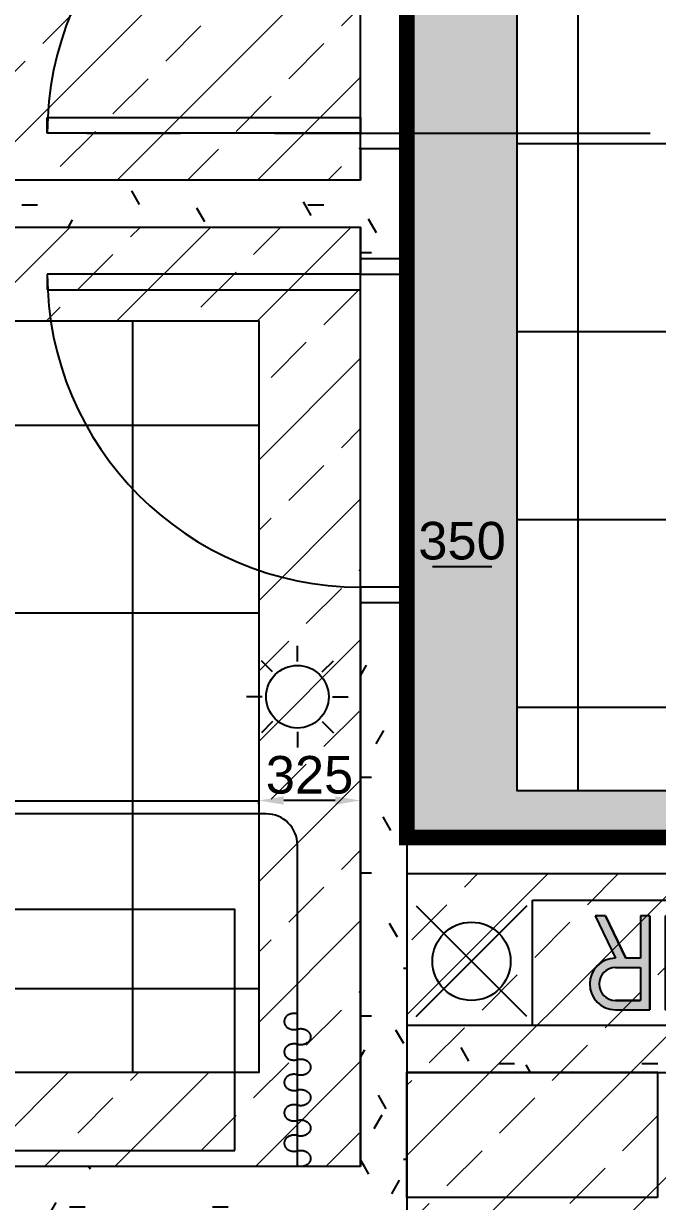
# Model space of a CAD drawing. Header units: millimetres. Extents: x -92759 to 184353, y -15225 to 86714.
# Drawn here: x -52708 to -50683, y 57929 to 61691 of the extents above; entities that cross this region are included whole.
import ezdxf

# ---------------------------------------------------------------- set-up
doc = ezdxf.new("R2010")
doc.units = ezdxf.units.MM
doc.linetypes.add('HIDDEN', pattern=[0.375, 0.25, -0.125])
doc.linetypes.add('IDA - Grid Line', pattern=[2100, 1200, -300, 300, -300])
doc.layers.get('Defpoints').update_dxf_attribs({"color": 8})
for name, color, linetype in [('0-1', 9, 'Continuous'), ('A-_DOOR----_E', 8, 'Continuous'), ('A-_FURT----_E-1', 8, 'Continuous'), ('A-_WALL----_H-1', 9, 'Continuous'), ('A-_WALLPRTN_E', 8, 'Continuous'), ('A-PATT-CONC', 8, 'Continuous'), ('AAG_Dimension', 7, 'Continuous'), ('HF', 7, 'Continuous'), ('HFI 02', 7, 'Continuous')]:
    doc.layers.add(name, color=color, linetype=linetype)
for name, color, linetype, true_color in [('1599_FURN_RHH_BLK8 _NEW__1ST STY_dwg _2_-1', 7, 'Continuous', 0xaaaaaa), ('A-_DETA----_ED-2', 1, 'Continuous', 0xff0000), ('A-_FURN--4', 7, 'Continuous', 0xaaaaaa), ('A-_FURN_HIDDEN-1', 7, 'Continuous', 0xaaaaaa), ('CURTAIN-1', 7, 'Continuous', 0xaaaaaa), ('E-_FIREALAM_E-1', 1, 'Continuous', 0xff0000), ('M-_EQPT----_E-1', 1, 'Continuous', 0xff0000), ('S-_ANOTGRID_E-1', 9, 'IDA - Grid Line', 0x808080)]:
    doc.layers.add(name, color=color, linetype=linetype, true_color=true_color)
doc.layers.add('HFI 9MM FPB', color=94, linetype='Continuous', lineweight=5)
doc.styles.add('Arial', font='arial.ttf')
doc.styles.get("Standard").update_dxf_attribs({"font": 'arial.ttf'})
doc.dimstyles.get("Standard").update_dxf_attribs({"dimtxt": 0.18, "dimasz": 0.18, "dimexe": 0.18, "dimexo": 0.0625, "dimgap": 0.09, "dimtad": 0, "dimtih": 1, "dimtoh": 1, "dimdec": 4, "dimzin": 0, "dimdsep": 46, "dimtxsty": 'Standard', "dimcen": 0.09, "dimadec": 0, "dimazin": 0, "dimtfac": 1, "dimtdec": 4, "dimtofl": 0, "dimtmove": 0, "dimatfit": 3, "dimfxl": 1, "dimtolj": 1, "dimtzin": 0, "dimarcsym": 0})
pattern_1 = [(0, (-11870.95, 40538.29), (609.6, 152.4), [50.292, -406.908, 50.292, -406.908, -2438.4]), (0, (-11870.95, 40538.29), (609.6, 152.4), [-914.4, 50.292, -864.108, 50.292, -406.908, -1066.8]), (0, (-11870.95, 40538.29), (609.6, 152.4), [-2286, 50.292, -254.508, 50.292, -711.708]), (120, (-11642.35, 40614.49), (-436.7823, 451.7291), [50.292, -406.908, 50.292, -406.908, -2438.4]), (120, (-11642.35, 40614.49), (-436.7823, 451.7291), [-914.4, 50.292, -864.108, 50.292, -406.908, -1066.8]), (120, (-11642.35, 40614.49), (-436.7823, 451.7291), [-2286, 50.292, -254.508, 50.292, -711.708]), (240, (-11566.15, 40919.29), (-172.8177, -604.1291), [50.292, -406.908, 50.292, -406.908, -2438.4]), (240, (-11566.15, 40919.29), (-172.8177, -604.1291), [-914.4, 50.292, -864.108, 50.292, -406.908, -1066.8]), (240, (-11566.15, 40919.29), (-172.8177, -604.1291), [-2286, 50.292, -254.508, 50.292, -711.708])]

# ---------------------------------------------------------------- blocks, each defined once
blk = doc.blocks.new('IDA - Hosereel - Scaled1 - HR 2-8812610-BLK8_RHH_1ST STOREY PLAN')
at = {"layer": 'A-_DETA----_ED-2'}
blk.add_hatch(color=256, dxfattribs=at).paths.add_polyline_path([(-170, -50), (-200, -50), (-200, -350), (-170, -350), (-170, -215), (-55, -215), (-55, -350), (-25, -350), (-25, -50), (-55, -50), (-55, -185), (-170, -185)])
h = blk.add_hatch(color=256, dxfattribs=at)
h.paths.add_polyline_path([(25, -50), (25, -350), (55, -350), (55, -215), (101.7, -215), (166.7, -350), (200, -350), (135, -215), (156.4, -212.2), (176.2, -203.9), (193.3, -190.8), (206.4, -173.7), (214.7, -153.9), (217.5, -132.5), (214.7, -111.1), (206.4, -91.2), (193.3, -74.2), (176.2, -61.1), (156.4, -52.8), (135, -50)])
h.paths.add_polyline_path([(55, -80), (135, -80), (148.6, -81.8), (161.2, -87), (172.1, -95.4), (180.5, -106.2), (185.7, -118.9), (187.5, -132.5), (185.7, -146.1), (180.5, -158.7), (172.1, -169.6), (161.2, -178), (148.6, -183.2), (135, -185), (55, -185)])
for p, q in [((-400, -400), (-400, 0)), ((-400, 0), (400, 0)), ((400, 0), (400, -400)), ((-170, -50), (-200, -50)), ((-200, -50), (-200, -350)), ((-170, -50), (-200, -50)), ((-200, -50), (-200, -350)), ((-170, -50), (-170, -185)), ((-170, -185), (-170, -50)), ((-25, -50), (-55, -50)), ((-55, -185), (-55, -50)), ((-25, -50), (-55, -50)), ((-55, -50), (-55, -185)), ((-25, -50), (-25, -350)), ((-25, -350), (-25, -50)), ((25, -350), (25, -50)), ((135, -50), (25, -50)), ((135, -50), (25, -50)), ((25, -50), (25, -350)), ((55, -185), (55, -80)), ((135, -80), (55, -80)), ((55, -185), (55, -80)), ((55, -80), (135, -80)), ((-170, -185), (-55, -185)), ((-55, -185), (-170, -185)), ((135, -185), (55, -185)), ((135, -185), (55, -185)), ((-170, -215), (-55, -215)), ((-170, -215), (-170, -350)), ((-170, -350), (-170, -215)), ((-170, -215), (-55, -215)), ((-55, -350), (-55, -215)), ((-55, -215), (-55, -350)), ((55, -350), (55, -215)), ((55, -215), (101.7, -215)), ((55, -350), (55, -215)), ((55, -215), (101.7, -215)), ((166.7, -350), (101.7, -215)), ((101.7, -215), (166.7, -350)), ((200, -350), (135, -215)), ((200, -350), (135, -215)), ((-200, -350), (-170, -350)), ((-200, -350), (-170, -350)), ((-55, -350), (-25, -350)), ((-55, -350), (-25, -350)), ((25, -350), (55, -350)), ((25, -350), (55, -350)), ((166.7, -350), (200, -350)), ((166.7, -350), (200, -350)), ((400, -400), (-400, -400))]:
    blk.add_line(p, q, dxfattribs=at)
for radius in [82.5, 82.5, 52.5, 52.5]:
    blk.add_arc((135, -132.5), radius, 270, 90, dxfattribs=at)
blk = doc.blocks.new('IDA- Fire Extinguisher1 - 3kg AB-8839181-BLK8_RHH_1ST STOREY PLAN')
at = {"layer": 'A-_DETA----_ED-2'}
for p in [(-176.8, 376.8), (176.8, 376.8), (-176.8, 23.2), (176.8, 23.2)]:
    blk.add_line(p, (0, 200), dxfattribs=at)
blk.add_circle((0, 200), 125, dxfattribs=at)
blk = doc.blocks.new('IDA - Strobe Light - IDA - Strobe Light-8826107-BLK8_RHH_1ST STOREY PLAN')
at = {"layer": 'A-_DETA----_ED-2'}
for p, q in [((0, 312.5), (0, 362.5)), ((-79.5, 279.5), (-114.9, 314.9)), ((79.5, 279.5), (114.9, 314.9)), ((-112.5, 200), (-162.5, 200)), ((112.5, 200), (162.5, 200)), ((-79.5, 120.5), (-114.9, 85.1)), ((79.5, 120.5), (114.9, 85.1)), ((0, 87.5), (0, 37.5))]:
    blk.add_line(p, q, dxfattribs=at)
blk.add_circle((0, 200), 100, dxfattribs=at)
blk = doc.blocks.new('IDA - F - Single - Swing1 - 1100L X 2200H -TD-03-10510365-BLK8_RHH_1ST STOREY PLAN')
at = {"layer": 'A-_DOOR----_E'}
for p, q in [((-550, 75), (-500, 75)), ((-500, 75), (-500, -75)), ((500, 75), (550, 75)), ((500, -75), (500, 75)), ((-500, -75), (-550, -75)), ((450, -75), (500, -75)), ((450, -1075), (450, -75)), ((500, -75), (500, -1075)), ((550, -75), (500, -75)), ((500, -1075), (450, -1075))]:
    blk.add_line(p, q, dxfattribs=at)
blk.add_arc((500, -75), 1000, 180, 270, dxfattribs=at)
blk = doc.blocks.new('IDA - F - Single - Swing1 - 1100L X 2200H -TD-03-10510367-BLK8_RHH_1ST STOREY PLAN')
at = {"layer": 'A-_DOOR----_E'}
for p, q in [((500, 1075), (450, 1075)), ((450, 1075), (450, 75)), ((500, 75), (500, 1075)), ((-500, 75), (-550, 75)), ((-500, -75), (-500, 75)), ((450, 75), (500, 75)), ((550, 75), (500, 75)), ((500, 75), (500, -75)), ((-550, -75), (-500, -75)), ((500, -75), (550, -75))]:
    blk.add_line(p, q, dxfattribs=at)
blk.add_arc((500, 75), 1000, 90, 180, dxfattribs=at)
blk = doc.blocks.new('1599_FURN_RHH_BLK8 _NEW__1ST STY_dwg_CURTAIN-10346288-BLK8_RHH_1ST STOREY PLAN')
at = {"layer": 'CURTAIN-1'}
for points, weights in [([(364562.6, -316988.1), (364557, -316988.1), (364551.8, -316989.6)], [1, 0.931303290714, 0.894831553285]), ([(364593.9, -317013.9), (364593.9, -316988.1), (364562.6, -316988.1)], [1, 0.707106781187, 1]), ([(364562.6, -317039.8), (364593.9, -317039.8), (364593.9, -317013.9)], [1, 0.707106781187, 1]), ([(364509.6, -317062.5), (364509.6, -317036.7), (364540.9, -317036.7)], [1, 0.707106781187, 1]), ([(364540.9, -317036.7), (364546.5, -317036.7), (364551.8, -317038.2)], [1, 0.931303290589, 0.894831553152]), ([(364551.8, -317038.2), (364557, -317039.8), (364562.6, -317039.8)], [0.894831553151, 0.931303290588, 1]), ([(364540.9, -317088.4), (364509.6, -317088.4), (364509.6, -317062.5)], [1, 0.707106781187, 1]), ([(364551.8, -317086.8), (364546.5, -317088.4), (364540.9, -317088.4)], [0.894831553149, 0.931303290586, 1]), ([(364562.6, -317085.3), (364557, -317085.3), (364551.8, -317086.8)], [1, 0.931303290589, 0.894831553152]), ([(364593.9, -317111.1), (364593.9, -317085.3), (364562.6, -317085.3)], [1, 0.707106781187, 1]), ([(364562.6, -317137), (364593.9, -317137), (364593.9, -317111.1)], [1, 0.707106781187, 1]), ([(364509.6, -317159.7), (364509.6, -317133.8), (364540.9, -317133.8)], [1, 0.707106781187, 1]), ([(364540.9, -317185.6), (364509.6, -317185.6), (364509.6, -317159.7)], [1, 0.707106781187, 1]), ([(364540.9, -317133.8), (364546.5, -317133.8), (364551.8, -317135.4)], [1, 0.931303290587, 0.894831553151]), ([(364551.8, -317135.4), (364557, -317137), (364562.6, -317137)], [0.894831553149, 0.931303290586, 1]), ([(364551.8, -317184), (364546.5, -317185.6), (364540.9, -317185.6)], [0.89483155315, 0.931303290587, 1]), ([(364562.6, -317182.4), (364557, -317182.4), (364551.8, -317184)], [1, 0.931303290587, 0.894831553151]), ([(364593.9, -317208.3), (364593.9, -317182.4), (364562.6, -317182.4)], [1, 0.707106781187, 1]), ([(364509.6, -317256.9), (364509.6, -317231), (364540.9, -317231)], [1, 0.707106781187, 1]), ([(364540.9, -317231), (364546.5, -317231), (364551.8, -317232.6)], [1, 0.931303290587, 0.894831553151]), ([(364551.8, -317232.6), (364557, -317234.2), (364562.6, -317234.2)], [0.89483155315, 0.931303290586, 1]), ([(364562.6, -317234.2), (364593.9, -317234.2), (364593.9, -317208.3)], [1, 0.707106781187, 1]), ([(364540.9, -317282.8), (364509.6, -317282.8), (364509.6, -317256.9)], [1, 0.707106781187, 1]), ([(364562.6, -317279.6), (364557, -317279.6), (364551.8, -317281.2)], [1, 0.931303290588, 0.894831553151]), ([(364593.9, -317305.5), (364593.9, -317279.6), (364562.6, -317279.6)], [1, 0.707106781187, 1]), ([(364551.8, -317281.2), (364546.5, -317282.8), (364540.9, -317282.8)], [0.894831553151, 0.931303290587, 1]), ([(364562.6, -317331.4), (364593.9, -317331.4), (364593.9, -317305.5)], [1, 0.707106781187, 1]), ([(364509.6, -317354.1), (364509.6, -317328.2), (364540.9, -317328.2)], [1, 0.707106781187, 1]), ([(364540.9, -317380), (364509.6, -317380), (364509.6, -317354.1)], [1, 0.707106781187, 1]), ([(364540.9, -317328.2), (364546.5, -317328.2), (364551.8, -317329.8)], [1, 0.931303290716, 0.894831553287]), ([(364551.8, -317329.8), (364557, -317331.4), (364562.6, -317331.4)], [0.89483155315, 0.931303290587, 1]), ([(364551.8, -317378.4), (364546.5, -317380), (364540.9, -317380)], [0.894831553151, 0.931303290587, 1]), ([(364562.6, -317376.8), (364557, -317376.8), (364551.8, -317378.4)], [1, 0.931303290587, 0.89483155315]), ([(364593.9, -317402.7), (364593.9, -317376.8), (364562.6, -317376.8)], [1, 0.707106781187, 1]), ([(364509.6, -317451.3), (364509.6, -317425.4), (364540.9, -317425.4)], [1, 0.707106781187, 1]), ([(364540.9, -317425.4), (364546.5, -317425.4), (364551.8, -317427)], [1, 0.931303290587, 0.894831553151]), ([(364551.8, -317427), (364557, -317428.6), (364562.6, -317428.6)], [0.89483155315, 0.931303290587, 1]), ([(364562.6, -317428.6), (364593.9, -317428.6), (364593.9, -317402.7)], [1, 0.707106781187, 1]), ([(364540.9, -317477.2), (364509.6, -317477.2), (364509.6, -317451.3)], [1, 0.707106781187, 1]), ([(364551.8, -317475.6), (364546.5, -317477.2), (364540.9, -317477.2)], [0.894831553151, 0.931303290587, 1])]:
    blk.add_rational_spline(points, weights, degree=2, dxfattribs=at)
blk = doc.blocks.new('1599_FURN_RHH_BLK8 _NEW__1ST STY_dwg _2_-10346281-BLK8_RHH_1ST STOREY PLAN')
at = {"layer": 'A-_FURN--4', "flags": 128}
for points in [[(-16555.1, -21249.1), (-16555.1, -20479.1), (-18555.1, -20479.1), (-18555.1, -21249.1)], [(-15205.1, -21399.1), (-16005.1, -21399.1), (-16005.1, -20999.1), (-15205.1, -20999.1)]]:
    blk.add_lwpolyline(points, close=True, dxfattribs=at)
at = {"layer": 'A-_FURN_HIDDEN-1'}
for p, q in [((-16455.1, -20174.1), (-18655.1, -20174.1)), ((-16355.1, -21299.1), (-16355.1, -20274.1))]:
    blk.add_line(p, q, dxfattribs=at)
blk.add_arc((-16455.1, -20274.1), 100, 0, 90, dxfattribs=at)
at = {"extrusion": (0, 0, -1), "zscale": -1, "rotation": 180}
blk.add_blockref('1599_FURN_RHH_BLK8 _NEW__1ST STY_dwg_CURTAIN-10346288-BLK8_RHH_1ST STOREY PLAN', (380906.9, -338288.7), dxfattribs=at)
blk = doc.blocks.new('A$Cb2bf8f38')
at = {"layer": 'A-_WALL----_H-1'}
h = blk.add_hatch(dxfattribs=at)
h.set_pattern_fill('FP_1', color=256, style=0, pattern_type=2)
h.set_pattern_definition(pattern_1)
h.paths.add_polyline_path([(-8624, 25500), (-8549, 25500), (-8549, 27300), (-8699, 27300), (-8699, 25500)])
h.paths.add_polyline_path([(-8624, 28400), (-8549, 28400), (-8549, 28750), (-8699, 28750), (-8699, 28400)])
h.paths.add_polyline_path([(-8549, 29850), (-8549, 33600), (-8699, 33600), (-8699, 29850), (-8624, 29850)])
h.paths.add_polyline_path([(-8699, 34700), (-8549, 34700), (-8549, 36750), (-8699, 36750), (-8699, 34800)])
h.paths.add_polyline_path([(-8624, 37850), (-8549, 37850), (-8549, 38100), (-8699, 38100), (-8699, 37850)])
h = blk.add_hatch(dxfattribs=at)
h.set_pattern_fill('FP_1', color=256, style=0, pattern_type=2)
h.set_pattern_definition(pattern_1)
h.paths.add_polyline_path([(-8699, 28500), (-8699, 28650), (-9900, 28650), (-9900, 28500)])
h.paths.add_polyline_path([(-14750, 28500), (-10500, 28500), (-10500, 28650), (-14750, 28650)])
h = blk.add_hatch(dxfattribs=at)
h.set_pattern_fill('FP_1', color=256, style=0, pattern_type=2)
h.set_pattern_definition(pattern_1)
h.paths.add_polyline_path([(-7331.2, 25800), (-7199, 25800), (-7199, 25950), (-8549, 25950), (-8549, 25800), (-7719.9, 25800)])
h = blk.add_hatch(dxfattribs=at)
h.set_pattern_fill('FP_1', color=256, style=0, pattern_type=2)
h.set_pattern_definition(pattern_1)
h.paths.add_polyline_path([(-13671, 25350), (-13671, 25500), (-14750, 25500), (-14750, 25350), (-14327.6, 25350)])
h.paths.add_polyline_path([(-12571, 25350), (-8549, 25350), (-8549, 25500), (-12571, 25500), (-12571, 25425)])
at = {"layer": 'A-_WALLPRTN_E'}
for p, q in [((-8699, 28750), (-8699, 28650)), ((-8549, 28750), (-8699, 28750)), ((-8549, 28400), (-8549, 28750)), ((-8699, 28650), (-9900, 28650)), ((-9900, 28500), (-8699, 28500)), ((-8699, 28500), (-8699, 28400)), ((-8699, 28400), (-8549, 28400)), ((-8699, 27300), (-8699, 25500)), ((-8549, 27300), (-8699, 27300)), ((-8549, 25950), (-8549, 27300)), ((-7349, 25950), (-8549, 25950)), ((-8549, 25350), (-8549, 25800)), ((-8549, 25800), (-7199, 25800)), ((-8699, 25500), (-12571, 25500))]:
    blk.add_line(p, q, dxfattribs=at)
at = {"layer": 'S-_ANOTGRID_E-1'}
blk.add_line((-38373.1, 28800), (13584.7, 28800), dxfattribs=at)
at = {"layer": '1599_FURN_RHH_BLK8 _NEW__1ST STY_dwg _2_-1'}
blk.add_blockref('1599_FURN_RHH_BLK8 _NEW__1ST STY_dwg _2_-10346281-BLK8_RHH_1ST STOREY PLAN', (7455.1, 46800), dxfattribs=at)
at = {"layer": 'A-_DOOR----_E'}
for name, p, rotation in [('IDA - F - Single - Swing1 - 1100L X 2200H -TD-03-10510365-BLK8_RHH_1ST STOREY PLAN', (-8624, 29300), 269.9999999999999), ('IDA - F - Single - Swing1 - 1100L X 2200H -TD-03-10510367-BLK8_RHH_1ST STOREY PLAN', (-8624, 27850), 89.99999999999991)]:
    blk.add_blockref(name, p, dxfattribs=dict(at, rotation=rotation))
at = {"layer": 'A-_FURT----_E-1'}
blk.add_blockref('IDA- Fire Extinguisher1 - 3kg AB-8839181-BLK8_RHH_1ST STOREY PLAN', (-8344, 25955), dxfattribs=at)
at = {"layer": 'E-_FIREALAM_E-1', "rotation": 89.99999999999775}
blk.add_blockref('IDA - Strobe Light - IDA - Strobe Light-8826107-BLK8_RHH_1ST STOREY PLAN', (-8700, 27000), dxfattribs=at)
at = {"layer": 'M-_EQPT----_E-1', "rotation": 180}
blk.add_blockref('IDA - Hosereel - Scaled1 - HR 2-8812610-BLK8_RHH_1ST STOREY PLAN', (-7749, 25950), dxfattribs=at)
blk = doc.blocks.new('*D611')
at = {"layer": 'AAG_Dimension', "color": 0, "lineweight": -2, "transparency": 16777216}
for p, q in [((2847.5, 486120), (2847.5, 486130.4)), ((3092, 486130.2), (2927.5, 486130.2)), ((3172, 486120), (3172, 486130.4))]:
    blk.add_line(p, q, dxfattribs=at)
at = {"layer": 'AAG_Dimension', "color": 0, "transparency": 16777216}
for points in [[(2927.5, 486143.5), (2927.5, 486116.8), (2847.5, 486130.2)], [(3092, 486143.5), (3092, 486116.8), (3172, 486130.2)]]:
    blk.add_solid(points, dxfattribs=at)
at = {"layer": 'Defpoints', "color": 0, "transparency": 16777216}
for p in [(2847.5, 486130.2), (2847.5, 486120), (3172, 486120)]:
    blk.add_point(p, dxfattribs=at)
at = {"layer": 'AAG_Dimension', "color": 152, "true_color": 0x2776bb, "transparency": 16777216, "insert": (3009.7, 486211.5), "char_height": 120, "attachment_point": 5, "style": 'Arial'}
blk.add_mtext('\\A1;325', dxfattribs=at)
blk = doc.blocks.new('*D665')
at = {"layer": 'Defpoints', "color": 0, "transparency": 16777216}
for p in [(3322, 486877.9), (3672, 486877.9), (3672, 486877.9)]:
    blk.add_point(p, dxfattribs=at)
at = {"layer": 'HFI 02', "color": 0, "lineweight": -2, "transparency": 16777216}
for p, q in [((3322, 486877.8), (3322, 486877.7)), ((3402, 486877.9), (3592, 486877.9)), ((3672, 486877.9), (3672, 486878))]:
    blk.add_line(p, q, dxfattribs=at)
at = {"layer": 'HFI 02', "color": 0, "transparency": 16777216}
for points in [[(3402, 486891.2), (3402, 486864.5), (3322, 486877.9)], [(3592, 486891.2), (3592, 486864.5), (3672, 486877.9)]]:
    blk.add_solid(points, dxfattribs=at)
at = {"layer": 'HFI 02', "color": 152, "true_color": 0x2776bb, "transparency": 16777216, "insert": (3497, 486959.2), "char_height": 120, "attachment_point": 5, "style": 'Arial'}
blk.add_mtext('\\A1;350', dxfattribs=at)
blk = doc.blocks.new('EL_B8_L1_R4')
at = {"color": 6, "linetype": 'HIDDEN', "ltscale": 40, "const_width": 50}
blk.add_lwpolyline([(13092.9, -27358.3), (13092.9, -43108.3), (10382.9, -43108.3), (10382.9, -42358.3), (6692.9, -42358.3), (6692.9, -42758.3), (2092.9, -42758.3), (2092.9, -35258.3), (-3607.1, -35258.3), (-3607.1, -24683.3), (4692.9, -24683.3), (4692.9, -34658.3), (10992.9, -34658.3), (10992.9, -14008.3), (2242.9, -14008.3), (2242.9, -2458.3), (-3957.1, -2458.3), (-3957.1, -58.3), (842.9, -58.3), (842.9, 3691.7), (2342.9, 3691.7), (2342.9, -58.3), (13092.9, -58.3), (13092.9, -12058.3)], dxfattribs=at)
blk = doc.blocks.new('RCP_B8L1')
at = {"layer": 'A-PATT-CONC'}
h = blk.add_hatch(dxfattribs=at)
h.set_pattern_fill('ANSI37', color=256, scale=189, angle=45)
h.set_pattern_definition([(90, (12070.95, 496961.7), (-600.075, 0), []), (180, (12070.95, 496961.7), (-6e-14, -600.075), [])])
h.paths.add_polyline_path([(12070.95033, 496961.70958), (3671.95033, 496961.70959), (3671.95033, 486161.70959), (12070.95033, 486161.70958)])
h = blk.add_hatch(dxfattribs=at)
h.set_pattern_fill('ANSI37', color=256, scale=189, angle=45)
h.set_pattern_definition([(90, (-2552.55, 485261.7), (-600.075, 0), []), (180, (-2552.55, 485261.7), (-6e-14, -600.075), [])])
h.paths.add_polyline_path([(-2552.54966, 487661.70958), (2847.45033, 487661.70958), (2847.45033, 485261.70958), (-2552.54966, 485261.70958)])
at = {"layer": 'HFI 9MM FPB'}
h = blk.add_hatch(dxfattribs=at)
h.set_pattern_fill('ANSI33', color=256, scale=50)
h.paths.add_polyline_path([(3420.95034, 503711.71507), (3420.95034, 499961.70958), (14170.95033, 499961.70958), (14170.95033, 498786.70958), (14170.95033, 496961.70958), (14620.95033, 496961.70958), (14620.95033, 495861.70958), (14170.95033, 495861.70958), (14170.95033, 487961.70958), (14770.95033, 487961.70958), (14770.95033, 488411.70958), (17420.95033, 488411.70958), (17420.95033, 489484.4), (17420.95033, 489561.70958), (19070.95033, 489561.70958), (19070.95033, 488561.70958), (18870.95033, 488561.70958), (18870.95033, 487961.70958), (19070.95033, 487961.70958), (19070.95033, 485386.70958), (15770.95033, 485386.70958), (15770.95033, 486036.70958), (14170.95033, 486036.70958), (14170.95033, 474361.70958), (16695.95033, 474361.70958), (16695.95033, 472561.70958), (14827.95033, 472561.70958), (14827.95033, 472661.70958), (14170.95033, 472661.70958), (14170.95033, 456911.7134), (11460.95032, 456911.7134), (11460.95032, 457661.70958), (7770.95034, 457661.70958), (7770.95034, 457211.70958), (3170.94439, 457211.70958), (3170.94439, 464761.70958), (-2529.04966, 464761.70958), (-2529.04966, 475336.70958), (5770.95034, 475336.70958), (5770.95034, 465361.70958), (12071.95033, 465361.70958), (12071.95033, 486011.70958), (3321.95033, 486011.70958), (3321.95033, 497561.70958), (-2879.04966, 497561.70958), (-2879.04966, 499961.70958), (1920.95034, 499961.70958), (1920.95034, 503711.71507), (2120.95034, 503711.71507)])
h.paths.add_polyline_path([(13420.95033, 497861.70958), (13420.95033, 457661.70958), (12820.95033, 457661.70958), (12820.95033, 497861.70958), (-2178.96619, 497861.70958), (-2178.96619, 499661.70958), (13420.95033, 499661.70958)], flags=16)
h.paths.add_polyline_path([(12070.95033, 496961.70958), (3671.95033, 496961.70959), (3671.95033, 486161.70959), (12070.95033, 486161.70958)], flags=16)
h.paths.add_polyline_path([(15120.95033, 488099.20958), (15120.95033, 486299.20958), (16320.95033, 486299.20958), (16320.95033, 485699.20958), (18720.95033, 485699.20958), (18720.95033, 488099.20958)], flags=16)
h.paths.add_polyline_path([(8070.95034, 463261.70958), (11870.95034, 463261.70958), (11870.95034, 459461.70958), (8070.95034, 459461.70958)], flags=0)
h.paths.add_polyline_path([(7920.95034, 463411.70958), (12020.95034, 463411.70958), (12020.95034, 459311.70958), (7920.95034, 459311.70958)], flags=16)
h.paths.add_polyline_path([(-1979.04966, 474849.20967), (5220.95034, 474849.20967), (5220.95034, 465249.22398), (-1979.04966, 465249.22398)], flags=16)
h.paths.add_polyline_path([(-2529.04966, 467793.20229), (-2529.04966, 464761.70958), (3170.94439, 464761.70958), (3170.94439, 457211.70958), (7770.95034, 457211.70958), (7770.95034, 457661.70958), (11460.95032, 457661.70958), (11460.95032, 456911.7134), (14170.95033, 456911.7134), (14170.95033, 472661.70958), (14020.95033, 472661.70958), (14020.95033, 457061.70958), (11610.95032, 457061.70958), (11610.95032, 457811.70958), (7620.95034, 457811.70958), (7620.95034, 457361.70958), (3320.94439, 457361.70958), (3320.94439, 464911.70958), (-2379.04966, 464911.70958), (-2379.04966, 467793.20229), (-2379.04966, 475186.70967), (5620.95034, 475186.70967), (5620.95034, 465211.72398), (12220.95033, 465211.72398), (12220.95033, 486011.70958), (12070.95033, 486011.70958), (12070.95033, 465361.72398), (5770.95034, 465361.72398), (5770.95034, 475336.70967), (-2529.04966, 475336.70967)], flags=16)
h = blk.add_hatch(dxfattribs=at)
h.set_pattern_fill('ANSI33', color=256, scale=50)
h.paths.add_polyline_path([(1370.95034, 488111.70958), (-2879.04966, 488111.70958), (-2879.04966, 491111.70958), (3171.95033, 491111.70958), (3171.95033, 488111.70958), (1970.95034, 488111.70958), (1970.95034, 488561.70958), (1370.95034, 488561.70958)])
h.paths.add_polyline_path([(-2553.54966, 490736.70958), (2846.45033, 490736.70958), (2846.45033, 488936.70958), (-2553.54966, 488936.70958)], flags=16)
h = blk.add_hatch(dxfattribs=at)
h.set_pattern_fill('ANSI33', color=256, scale=50)
h.paths.add_polyline_path([(3171.95033, 484961.70958), (-2879.04966, 484961.70958), (-2879.04966, 487961.70958), (3171.95033, 487961.70958)])
h.paths.add_polyline_path([(-2552.54966, 487661.70958), (2847.45033, 487661.70958), (2847.45033, 485261.70958), (-2552.54966, 485261.70958)], flags=16)
h = blk.add_hatch(dxfattribs=at)
h.set_pattern_fill('ANSI33', color=256, scale=50)
h.paths.add_polyline_path([(3320.95033, 484811.70958), (-2879.04966, 484811.70958), (-2879.04966, 482861.70958), (-2279.04966, 482861.70958), (-2279.04966, 481511.70958), (6570.95034, 481511.70958), (6570.95034, 485895.70958), (3320.95033, 485895.70958)])
h.paths.add_polyline_path([(-2054.04966, 481737.20958), (6345.95034, 481737.20958), (6345.95034, 484737.20958), (-2178.85582, 484737.20958), (-2654.04966, 484737.20958), (-2654.04966, 482937.20958), (-2054.04966, 482937.20958)], flags=16)
at = {"layer": 'HF'}
blk.add_lwpolyline([(-2529.04966, 464761.70958), (-2529.04966, 475336.70958), (5770.95034, 475336.70958), (5770.95034, 465361.70958), (12071.95033, 465361.70958), (12071.95033, 486011.70958), (3321.95033, 486011.70958), (3321.95033, 497561.70958)], dxfattribs=at)
for points in [[(1370.95034, 488111.70958), (-2879.04966, 488111.70958), (-2879.04966, 491111.70958), (3171.95033, 491111.70958), (3171.95033, 488111.70958), (1970.95034, 488111.70958), (1970.95034, 488561.70958), (1370.95034, 488561.70958)], [(3171.95033, 484961.70958), (-2879.04966, 484961.70958), (-2879.04966, 487961.70958), (3171.95033, 487961.70958)], [(-2552.54966, 487661.70958), (2847.45033, 487661.70958), (2847.45033, 485261.70958), (-2552.54966, 485261.70958)], [(3320.95033, 484811.70958), (-2879.04966, 484811.70958), (-2879.04966, 482861.70958), (-2279.04966, 482861.70958), (-2279.04966, 481511.70958), (6570.95034, 481511.70958), (6570.95034, 485895.70958), (3320.95033, 485895.70958)]]:
    blk.add_lwpolyline(points, close=True, dxfattribs=at)
at = {"layer": 'HFI 02'}
blk.add_lwpolyline([(12070.95033, 496961.70958), (3671.95033, 496961.70959), (3671.95033, 486161.70959), (12070.95033, 486161.70958)], close=True, dxfattribs=at)
at = {"layer": 'AAG_Dimension'}
dim = blk.add_linear_dim(base=(2847.45033, 486130.17651), p1=(3171.95033, 486119.97783), p2=(2847.45033, 486119.97783), dimstyle='Standard', dxfattribs=at)
dim.commit()
dim.dimension.update_dxf_attribs({"geometry": '*D611', "text_midpoint": (3009.70033, 486211.48619)})
at = {"layer": 'HFI 02'}
dim = blk.add_linear_dim(base=(3671.95032, 486877.86133), p1=(3321.95033, 486877.86133), p2=(3671.95032, 486877.86133), dimstyle='Standard', dxfattribs=at)
dim.commit()
dim.dimension.update_dxf_attribs({"geometry": '*D665', "text_midpoint": (3496.95033, 486959.17102)})

msp = doc.modelspace()

# ---------------------------------------------------------------- block references
at = {"layer": '0-1'}
msp.add_blockref('A$Cb2bf8f38', (-42933, 32541.2), dxfattribs=at)

# ---------------------------------------------------------------- next in the draw order: block references
at = {"color": 0}
msp.add_blockref('EL_B8_L1_R4', (-53725.9, 73099.6), dxfattribs=at)
at = {"layer": 'A-PATT-CONC', "color": 152, "true_color": 0x2776bb}
msp.add_blockref('RCP_B8L1', (-54804, -426920.5), dxfattribs=at)

doc.saveas('drawing.dxf')
